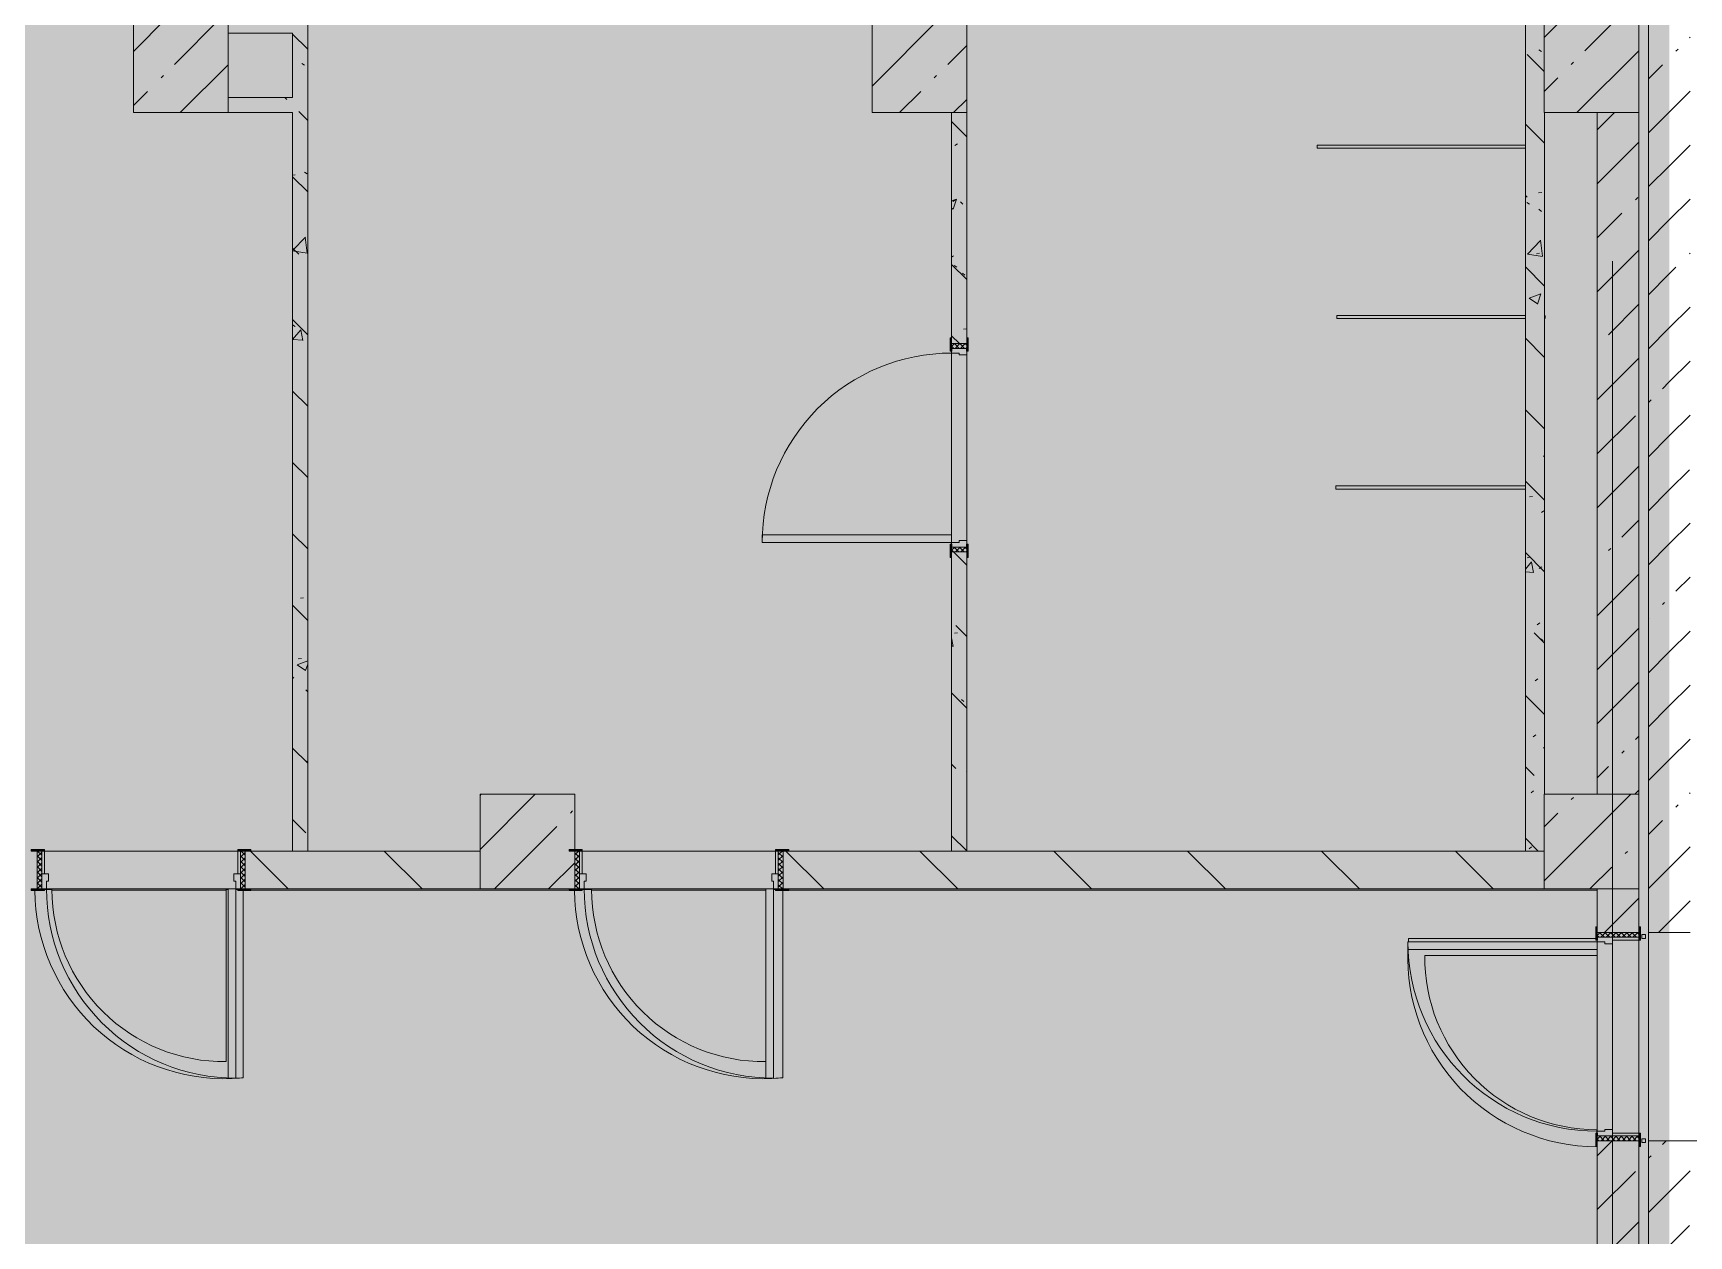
# Model space of a CAD drawing. Header units: millimetres. Extents: x -6228 to 201956, y -8553 to 30426.
# Drawn here: x 76219 to 84964, y 16767 to 23120 of the extents above; entities that cross this region are included whole.
import ezdxf

# ---------------------------------------------------------------- set-up
doc = ezdxf.new("R2010")
doc.units = ezdxf.units.MM
doc.layers.add('A-DETL-GENF-1', color=7, linetype='Continuous', lineweight=9, true_color=0xc0c0c0, transparency=0.4)
for name, color, linetype, lineweight, true_color in [('A-DOOR-1', 7, 'Continuous', 5, 0xaaaaaa), ('A-DOOR-2', 7, 'Continuous', 5, 0xe2e2e2), ('A-DOOR-3', 7, 'Continuous', 5, 0xb7b7b7), ('A-DOOR-FRAM-1', 7, 'Continuous', 5, 0xe2e2e2), ('A-DOOR-FRAM-2', 7, 'Continuous', 5, 0xaaaaaa), ('A-DOOR-FRAM-3', 7, 'Continuous', 5, 0xb7b7b7), ('A-FLOR-2', 7, 'Continuous', 5, 0xb7b7b7), ('A-GENM-1', 7, 'Continuous', 5, 0x737373), ('A-WALL-2', 7, 'Continuous', 9, 0x737373), ('A-WALL-3', 7, 'Continuous', 5, 0x737373), ('I-WALL-2', 7, 'Continuous', 5, 0x737373), ('I-WALL-3', 7, 'Continuous', 5, 0x787878), ('S-COLS-1', 7, 'Continuous', 5, 0x737373)]:
    doc.layers.add(name, color=color, linetype=linetype, lineweight=lineweight, true_color=true_color)
for name, color, linetype, lineweight in [('I-WALL', 7, 'Continuous', 5), ('S-COLS', 7, 'Continuous', 5), ('Оси', 7, 'Continuous', 9)]:
    doc.layers.add(name, color=color, linetype=linetype, lineweight=lineweight)
pattern_1 = [(45, (0, 0), (-285.1231, 285.1231), []), (45, (285.12, 0), (-285.1231, 285.1231), [504.031, -100.806, 16.764, -84.042])]
pattern_2 = [(135, (0, 0), (-377.1708, -377.1708), [533.4, -88.9, 17.78, -88.9]), (135, (0, 376.94), (-377.1708, -377.1708), []), (50, (0, 0), (637.6445, -55.7866), [66.675, -733.425]), (355, (0, 0), (-123.3494, 668.699), [53.34, -586.74]), (100.451, (53.14, -4.65), (514.299, 612.908), [56.665, -623.315]), (46.184, (0, 177.8), (948.7764, -147.15), [100.012, -1100.137]), (96.636, (79.1, 165.5), (830.909, 865.997), [84.998, -934.973]), (351.184, (0, 177.8), (830.918, 865.988), [80.01, -880.11]), (21, (88.9, 133.35), (530.6506, -357.9283), [66.675, -733.425]), (326, (88.9, 133.35), (216.308, 644.6585), [53.34, -586.74]), (71.451, (133.1, 103.5), (746.9596, 286.7243), [56.665, -623.315]), (37.5, (0, 0), (10.81053, 295.9426), [16.764, -562.864, 16.764, -578.866, -588.962]), (37.5, (0, 0), (10.81053, 295.9426), [-1175.258, 16.764, -572.198]), (7.5, (0, 0), (233.8692, 350.6318), [16.764, -322.834, 16.764, -549.529, -224.472]), (7.5, (0, 0), (233.8692, 350.6318), [-905.891, 16.764, -207.708]), (327.5, (-198.25, 0), (474.5678, -20.0513), [16.764, -205.486, 16.764, -676.656, -920.115]), (327.5, (-198.25, 0), (474.5678, -20.0513), [-915.67, 16.764, -903.351]), (317.5, (-287.15, 0), (518.4522, 88.9934), [16.764, -272.161, 16.764, -443.738, -653.415]), (317.5, (-287.15, 0), (518.4522, 88.9934), [-749.427, 16.764, -636.651])]

# ---------------------------------------------------------------- blocks, each defined once
blk = doc.blocks.new('BSC_Колонна _Прямоугольная - 500х500-23287078-2_1_2_птичка копия 1')
at = {"layer": 'S-COLS'}
h = blk.add_hatch(dxfattribs=at)
h.set_pattern_fill('FP_29', color=256, style=0, pattern_type=2)
h.set_pattern_definition([(45, (-84450, -22950), (-285.1231, 285.1231), []), (45, (-84164.88, -22950), (-285.1231, 285.1231), [504.031, -100.806, 16.764, -84.042])])
h.paths.add_polyline_path([(-250, -250), (250, -250), (250, 250), (-250, 250)])
at = {"layer": 'S-COLS-1'}
for p, q in [((250, 250), (-250, 250)), ((-250, 250), (-250, -250)), ((250, -250), (250, 250)), ((-250, -250), (250, -250))]:
    blk.add_line(p, q, dxfattribs=at)
blk = doc.blocks.new('BSC_Колонна _Прямоугольная - 500х500-V45-2_1_2_птичка копия 1')
at = {"layer": 'S-COLS'}
h = blk.add_hatch(dxfattribs=at)
h.set_pattern_fill('FP_54', color=256, style=0, pattern_type=2)
h.set_pattern_definition([(45, (-77000, -22950), (-285.1231, 285.1231), []), (45, (-76714.88, -22950), (-285.1231, 285.1231), [504.031, -100.806, 16.764, -84.042])])
h.paths.add_polyline_path([(-250, -250), (250, -250), (250, 250), (-250, 250)])
at = {"layer": 'S-COLS-1'}
for p, q in [((250, 250), (-250, 250)), ((-250, 250), (-250, -250)), ((250, -250), (250, 250)), ((-250, -250), (250, -250))]:
    blk.add_line(p, q, dxfattribs=at)
blk = doc.blocks.new('110_Дверь_СКБ_1Ст_Внутренняя1 - Д-4 1100x2100h_су мгн-V51-2_1_2_птичка копия 1')
at = {"layer": 'A-DOOR-1'}
h = blk.add_hatch(dxfattribs=at)
h.set_pattern_fill('FP_60', color=256, style=0, pattern_type=2)
h.set_pattern_definition([(135, (1751.41, 104.685), (-14.14214, -14.14214), []), (225, (1751.41, 104.685), (14.14214, -14.14214), [])])
h.paths.add_polyline_path([(537.5, -40), (562.5, -40), (562.5, 40), (537.5, 40)])
at = {"layer": 'A-DOOR-2'}
h = blk.add_hatch(color=256, dxfattribs=at)
h.paths.add_polyline_path([(-512.5, 40), (-512.5, -40), (-477.5, -40), (-477.5, 0), (-487.5, 0), (-487.5, 40)])
h.paths.add_polyline_path([(502.5, 0), (502.5, -40), (537.5, -40), (537.5, 40), (512.5, 40), (512.5, 0)])
at = {"layer": 'A-DOOR-FRAM-1'}
for points in [[(-487.5, 1040), (-487.5, 40), (-447.5, 40), (-447.5, 1040)], [(-567.5, 40), (-497.5, 40), (-497.5, 48), (-567.5, 48)], [(522.5, 40), (592.5, 40), (592.5, 48), (522.5, 48)], [(-567.5, -48), (-497.5, -48), (-497.5, -40), (-567.5, -40)], [(522.5, -48), (592.5, -48), (592.5, -40), (522.5, -40)]]:
    blk.add_hatch(color=256, dxfattribs=at).paths.add_polyline_path(points)
at = {"layer": 'A-DOOR-FRAM-2'}
h = blk.add_hatch(dxfattribs=at)
h.set_pattern_fill('FP_61', color=256, style=0, pattern_type=2)
h.set_pattern_definition([(45, (-371.384, 104.685), (-14.1421, 14.1421), []), (135, (-371.384, 104.685), (-14.1421, -14.1421), [])])
h.paths.add_polyline_path([(-537.5, -40), (-512.5, -40), (-512.5, 40), (-537.5, 40)])
at = {"layer": 'A-DOOR-3'}
for p, q in [((-487.5, 1040), (-487.5, 40)), ((-447.5, 1040), (-487.5, 1040)), ((-447.5, 40), (-447.5, 1040)), ((-487.5, 40), (-447.5, 40))]:
    blk.add_line(p, q, dxfattribs=at)
blk.add_arc((-487.5, 40), 1000, 360, 90, dxfattribs=at)
at = {"layer": 'A-DOOR-FRAM-3'}
for p, q in [((-497.5, 48), (-567.5, 48)), ((-567.5, 48), (-567.5, 40)), ((-567.5, 40), (-497.5, 40)), ((-512.5, 40), (-537.5, 40)), ((-537.5, 40), (-537.5, -40)), ((-487.5, 40), (-512.5, 40)), ((-512.5, 40), (-512.5, -40)), ((-512.5, -40), (-512.5, 40)), ((-497.5, 40), (-512.5, 40)), ((-512.5, 40), (-512.5, 39)), ((-512.5, 39), (-497.5, 39)), ((-497.5, 40), (-497.5, 48)), ((-497.5, 39), (-497.5, 40)), ((-487.5, 0), (-487.5, 40)), ((-477.5, 0), (-487.5, 0)), ((-477.5, -40), (-477.5, 0)), ((512.5, 0), (502.5, 0)), ((502.5, 0), (502.5, -40)), ((512.5, 40), (512.5, 0)), ((537.5, 40), (512.5, 40)), ((592.5, 48), (522.5, 48)), ((522.5, 48), (522.5, 40)), ((537.5, 40), (522.5, 40)), ((522.5, 40), (522.5, 39)), ((522.5, 40), (592.5, 40)), ((522.5, 39), (537.5, 39)), ((537.5, -40), (537.5, 40)), ((562.5, 40), (537.5, 40)), ((537.5, 40), (537.5, -40)), ((537.5, 39), (537.5, 40)), ((562.5, -40), (562.5, 40)), ((592.5, 40), (592.5, 48)), ((-497.5, -40), (-567.5, -40)), ((-567.5, -40), (-567.5, -48)), ((-567.5, -48), (-497.5, -48)), ((-537.5, -40), (-512.5, -40)), ((-497.5, -39), (-512.5, -39)), ((-512.5, -39), (-512.5, -40)), ((-512.5, -40), (-477.5, -40)), ((-512.5, -40), (-497.5, -40)), ((-497.5, -40), (-497.5, -39)), ((-497.5, -48), (-497.5, -40)), ((502.5, -40), (537.5, -40)), ((537.5, -39), (522.5, -39)), ((522.5, -39), (522.5, -40)), ((522.5, -40), (537.5, -40)), ((592.5, -40), (522.5, -40)), ((522.5, -40), (522.5, -48)), ((522.5, -48), (592.5, -48)), ((537.5, -40), (537.5, -39)), ((537.5, -40), (562.5, -40)), ((592.5, -48), (592.5, -40))]:
    blk.add_line(p, q, dxfattribs=at)
blk = doc.blocks.new('110_Дверь_СКБ_1Ст_Внутренняя1 - Д-4 1100x2100h_су мгн-V52-2_1_2_птичка копия 1')
at = {"layer": 'A-DOOR-1'}
h = blk.add_hatch(dxfattribs=at)
h.set_pattern_fill('FP_35', color=256, style=0, pattern_type=2)
h.set_pattern_definition([(135, (1751.41, 164.685), (-14.14214, -14.14214), []), (225, (1751.41, 164.685), (14.14214, -14.14214), [])])
h.paths.add_polyline_path([(562.5, 100), (537.5, 100), (537.5, -100), (562.5, -100)])
at = {"layer": 'A-DOOR-2'}
h = blk.add_hatch(color=256, dxfattribs=at)
h.paths.add_polyline_path([(512.5, 100), (512.5, 60), (502.5, 60), (502.5, 20), (537.5, 20), (537.5, 100), (512.9, 100)])
h.paths.add_polyline_path([(-512.5, 100), (-512.5, 20), (-477.5, 20), (-477.5, 60), (-487.5, 60), (-487.5, 100)])
at = {"layer": 'A-DOOR-FRAM-1'}
for points in [[(-487.5, 1100), (-487.5, 100), (-447.5, 100), (-447.5, 1100)], [(-567.5, 108), (-567.5, 100), (-497.5, 100), (-497.5, 108)], [(592.5, 108), (522.5, 108), (522.5, 100), (592.5, 100)], [(-497.5, 20), (-512.5, 20), (-512.5, -100), (-497.5, -100)], [(537.5, 20), (522.5, 20), (522.5, -100), (537.5, -100)], [(-567.5, -100), (-567.5, -108), (-497.5, -108), (-497.5, -100)], [(592.5, -100), (522.5, -100), (522.5, -108), (592.5, -108)]]:
    blk.add_hatch(color=256, dxfattribs=at).paths.add_polyline_path(points)
at = {"layer": 'A-DOOR-FRAM-2'}
h = blk.add_hatch(dxfattribs=at)
h.set_pattern_fill('FP_36', color=256, style=0, pattern_type=2)
h.set_pattern_definition([(45, (-371.384, 164.685), (-14.1421, 14.1421), []), (135, (-371.384, 164.685), (-14.1421, -14.1421), [])])
h.paths.add_polyline_path([(-512.5, 100), (-537.5, 100), (-537.5, -100), (-512.5, -100)])
at = {"layer": 'A-DOOR-3'}
for p, q in [((-487.5, 1100), (-487.5, 100)), ((-447.5, 1100), (-487.5, 1100)), ((-447.5, 100), (-447.5, 1100)), ((-487.5, 100), (-447.5, 100))]:
    blk.add_line(p, q, dxfattribs=at)
blk.add_arc((-487.5, 100), 1000, 360, 90, dxfattribs=at)
at = {"layer": 'A-DOOR-FRAM-3'}
for p, q in [((-497.5, 108), (-567.5, 108)), ((-567.5, 108), (-567.5, 100)), ((-567.5, 100), (-497.5, 100)), ((-512.5, 100), (-537.5, 100)), ((-537.5, 100), (-537.5, -100)), ((-487.5, 100), (-512.5, 100)), ((-512.5, 100), (-512.5, 20)), ((-512.5, -100), (-512.5, 100)), ((-497.5, 100), (-512.5, 100)), ((-512.5, 100), (-512.5, 99)), ((-512.5, 99), (-497.5, 99)), ((-497.5, 100), (-497.5, 108)), ((-497.5, 99), (-497.5, 100)), ((-487.5, 60), (-487.5, 100)), ((512.5, 100), (512.5, 60)), ((537.5, 100), (512.5, 100)), ((592.5, 108), (522.5, 108)), ((522.5, 108), (522.5, 100)), ((537.5, 100), (522.5, 100)), ((522.5, 100), (522.5, 99)), ((522.5, 100), (592.5, 100)), ((522.5, 99), (537.5, 99)), ((537.5, 20), (537.5, 100)), ((562.5, 100), (537.5, 100)), ((537.5, 100), (537.5, -100)), ((537.5, 99), (537.5, 100)), ((562.5, -100), (562.5, 100)), ((592.5, 100), (592.5, 108)), ((-512.5, 20), (-477.5, 20)), ((-497.5, 20), (-512.5, 20)), ((-512.5, 20), (-512.5, -100)), ((-497.5, -100), (-497.5, 20)), ((-477.5, 60), (-487.5, 60)), ((-477.5, 20), (-477.5, 60)), ((512.5, 60), (502.5, 60)), ((502.5, 60), (502.5, 20)), ((502.5, 20), (537.5, 20)), ((537.5, 20), (522.5, 20)), ((522.5, 20), (522.5, -100)), ((537.5, -100), (537.5, 20)), ((-497.5, -100), (-567.5, -100)), ((-567.5, -100), (-567.5, -108)), ((-567.5, -108), (-497.5, -108)), ((-537.5, -100), (-512.5, -100)), ((-512.5, -100), (-497.5, -100)), ((-497.5, -108), (-497.5, -100)), ((522.5, -100), (537.5, -100)), ((592.5, -100), (522.5, -100)), ((522.5, -100), (522.5, -108)), ((522.5, -108), (592.5, -108)), ((537.5, -100), (562.5, -100)), ((592.5, -108), (592.5, -100))]:
    blk.add_line(p, q, dxfattribs=at)
blk = doc.blocks.new('131_Сантехническая перегородка - СП-2-29831410-2_1_2_птичка копия 1')
at = {"layer": 'A-GENM-1'}
for p, q in [((0, 8), (1100, 8)), ((1100, 8), (1100, -8)), ((1100, -8), (0, -8))]:
    blk.add_line(p, q, dxfattribs=at)
blk = doc.blocks.new('131_Сантехническая перегородка - СП-2-16286057-2_1_2_птичка копия 1')
at = {"layer": 'A-GENM-1'}
for p, q in [((0, 8), (995.7, 8)), ((0, 8), (0, -8)), ((1100, 8), (1100, -8)), ((995.7, -8), (0, -8))]:
    blk.add_line(p, q, dxfattribs=at)
blk = doc.blocks.new('131_Сантехническая перегородка - СП-2-V55-2_1_2_птичка копия 1')
at = {"layer": 'A-GENM-1'}
for p, q in [((0, 8), (1000.7, 8)), ((0, 8), (0, -8)), ((1000.7, -8), (0, -8))]:
    blk.add_line(p, q, dxfattribs=at)
blk = doc.blocks.new('110_Дверь_СКБ_1Ст_Внутренняя1 - Д-4 _л_ 1100x2100h_су мгн-V80-2_1_2_птичка копия 1')
at = {"layer": 'A-DOOR-1'}
h = blk.add_hatch(dxfattribs=at)
h.set_pattern_fill('FP_58', color=256, style=0, pattern_type=2)
h.set_pattern_definition([(135, (1751.41, 174.685), (-14.14214, -14.14214), []), (225, (1751.41, 174.685), (14.14214, -14.14214), [])])
h.paths.add_polyline_path([(537.5, -110), (562.5, -110), (562.5, 110), (537.5, 110)])
at = {"layer": 'A-DOOR-2'}
h = blk.add_hatch(color=256, dxfattribs=at)
h.paths.add_polyline_path([(-512.5, 110), (-512.5, 30), (-477.5, 30), (-477.5, 70), (-487.5, 70), (-487.5, 110)])
h.paths.add_polyline_path([(502.5, 70), (502.5, 30), (537.5, 30), (537.5, 110), (512.5, 110), (512.5, 70)])
at = {"layer": 'A-DOOR-FRAM-1'}
for points in [[(472.5, 110), (512.5, 110), (512.5, 1110), (472.5, 1110), (472.5, 255.4)], [(-567.5, 110), (-497.5, 110), (-497.5, 118), (-567.5, 118)], [(522.5, 110), (592.5, 110), (592.5, 118), (522.5, 118)], [(-512.5, -110), (-497.5, -110), (-497.5, 30), (-512.5, 30)], [(522.5, -110), (537.5, -110), (537.5, 30), (522.5, 30)], [(-567.5, -118), (-497.5, -118), (-497.5, -110), (-567.5, -110)], [(522.5, -118), (592.5, -118), (592.5, -110), (522.5, -110)]]:
    blk.add_hatch(color=256, dxfattribs=at).paths.add_polyline_path(points)
at = {"layer": 'A-DOOR-FRAM-2'}
h = blk.add_hatch(dxfattribs=at)
h.set_pattern_fill('FP_59', color=256, style=0, pattern_type=2)
h.set_pattern_definition([(45, (-371.384, 174.685), (-14.1421, 14.1421), []), (135, (-371.384, 174.685), (-14.1421, -14.1421), [])])
h.paths.add_polyline_path([(-537.5, -110), (-512.5, -110), (-512.5, 110), (-537.5, 110)])
at = {"layer": 'A-DOOR-3'}
for p, q in [((512.5, 1110), (472.5, 1110)), ((472.5, 1110), (472.5, 110)), ((512.5, 110), (512.5, 1110)), ((472.5, 110), (512.5, 110))]:
    blk.add_line(p, q, dxfattribs=at)
blk.add_arc((512.5, 110), 1000, 90, 180, dxfattribs=at)
at = {"layer": 'A-DOOR-FRAM-3'}
for p, q in [((-497.5, 118), (-567.5, 118)), ((-567.5, 118), (-567.5, 110)), ((-567.5, 110), (-497.5, 110)), ((-512.5, 110), (-537.5, 110)), ((-537.5, 110), (-537.5, -110)), ((-487.5, 110), (-512.5, 110)), ((-512.5, 110), (-512.5, 30)), ((-512.5, -110), (-512.5, 110)), ((-497.5, 110), (-512.5, 110)), ((-512.5, 110), (-512.5, 109)), ((-512.5, 109), (-497.5, 109)), ((-497.5, 110), (-497.5, 118)), ((-497.5, 109), (-497.5, 110)), ((-487.5, 70), (-487.5, 110)), ((512.5, 110), (512.5, 70)), ((537.5, 110), (512.5, 110)), ((592.5, 118), (522.5, 118)), ((522.5, 118), (522.5, 110)), ((537.5, 110), (522.5, 110)), ((522.5, 110), (522.5, 109)), ((522.5, 110), (592.5, 110)), ((522.5, 109), (537.5, 109)), ((537.5, 30), (537.5, 110)), ((562.5, 110), (537.5, 110)), ((537.5, 110), (537.5, -110)), ((537.5, 109), (537.5, 110)), ((562.5, -110), (562.5, 110)), ((592.5, 110), (592.5, 118)), ((-512.5, 30), (-477.5, 30)), ((-497.5, 30), (-512.5, 30)), ((-512.5, 30), (-512.5, -110)), ((-497.5, -110), (-497.5, 30)), ((-477.5, 70), (-487.5, 70)), ((-477.5, 30), (-477.5, 70)), ((512.5, 70), (502.5, 70)), ((502.5, 70), (502.5, 30)), ((502.5, 30), (537.5, 30)), ((537.5, 30), (522.5, 30)), ((522.5, 30), (522.5, -110)), ((537.5, -110), (537.5, 30)), ((-497.5, -110), (-567.5, -110)), ((-567.5, -110), (-567.5, -118)), ((-567.5, -118), (-497.5, -118)), ((-537.5, -110), (-512.5, -110)), ((-512.5, -110), (-497.5, -110)), ((-497.5, -118), (-497.5, -110)), ((522.5, -110), (537.5, -110)), ((592.5, -110), (522.5, -110)), ((522.5, -110), (522.5, -118)), ((522.5, -118), (592.5, -118)), ((537.5, -110), (562.5, -110)), ((592.5, -118), (592.5, -110))]:
    blk.add_line(p, q, dxfattribs=at)
blk = doc.blocks.new('BSC_Колонна _Прямоугольная - 500х500-V99-2_1_2_птичка копия 1')
at = {"layer": 'S-COLS'}
h = blk.add_hatch(dxfattribs=at)
h.set_pattern_fill('FP_100', color=256, style=0, pattern_type=2)
h.set_pattern_definition([(45, (-78830, -18850), (-285.1231, 285.1231), []), (45, (-78544.88, -18850), (-285.1231, 285.1231), [504.031, -100.806, 16.764, -84.042])])
h.paths.add_polyline_path([(-250, -250), (250, -250), (250, -50), (220, -50), (220, -42), (250, -42), (250, 250), (-250, 250), (-250, -50)])
at = {"layer": 'S-COLS-1'}
for p, q in [((250, 250), (-250, 250)), ((-250, 250), (-250, -250)), ((250, -42), (250, 250)), ((-250, -250), (220, -250))]:
    blk.add_line(p, q, dxfattribs=at)
blk = doc.blocks.new('BSC_Колонна _Прямоугольная - 500х500-V100-2_1_2_птичка копия 1')
at = {"layer": 'S-COLS'}
h = blk.add_hatch(dxfattribs=at)
h.set_pattern_fill('FP_101', color=256, style=0, pattern_type=2)
h.set_pattern_definition([(45, (-84450, -18850), (-285.1231, 285.1231), []), (45, (-84164.88, -18850), (-285.1231, 285.1231), [504.031, -100.806, 16.764, -84.042])])
h.paths.add_polyline_path([(-115.4, -250), (250, -250), (250, 250), (-250, 250), (-250, -250)])
at = {"layer": 'S-COLS-1'}
for p, q in [((250, 250), (-250, 250)), ((-250, 250), (-250, -250)), ((250, -250), (250, 250)), ((-250, -250), (250, -250))]:
    blk.add_line(p, q, dxfattribs=at)
blk = doc.blocks.new('BSC_Колонна _Прямоугольная - 500х500-V101-2_1_2_птичка копия 1')
at = {"layer": 'S-COLS'}
h = blk.add_hatch(dxfattribs=at)
h.set_pattern_fill('FP_102', color=256, style=0, pattern_type=2)
h.set_pattern_definition([(45, (-80900, -22950), (-285.1231, 285.1231), []), (45, (-80614.88, -22950), (-285.1231, 285.1231), [504.031, -100.806, 16.764, -84.042])])
h.paths.add_polyline_path([(-250, -250), (250, -250), (250, 250), (-250, 250)])
at = {"layer": 'S-COLS-1'}
for p, q in [((250, 250), (-250, 250)), ((-250, 250), (-250, -250)), ((250, -250), (250, 250)), ((-250, -250), (250, -250))]:
    blk.add_line(p, q, dxfattribs=at)

msp = doc.modelspace()

# ---------------------------------------------------------------- hatches: boundary and pattern name
at = {"layer": 'A-DETL-GENF-1'}
msp.add_hatch(color=256, dxfattribs=at).paths.add_polyline_path([(75860, -280), (75860, 3300), (84860, 3300), (84860, 27350), (41910, 27350), (41910, 23778), (38760, 23778), (38760, -280), (75659.7, -280)])
at = {"layer": 'I-WALL'}
h = msp.add_hatch(dxfattribs=at)
h.set_pattern_fill('FP_28', color=256, style=0, pattern_type=2)
h.set_pattern_definition(pattern_1)
h.paths.add_polyline_path([(84860, 18370), (84860, 27100), (84750, 27100), (84750, 18370)])
h = msp.add_hatch(dxfattribs=at)
h.set_pattern_fill('FP_28', color=256, style=0, pattern_type=2)
h.set_pattern_definition(pattern_1)
h.paths.add_polyline_path([(84970, 18370), (84970, 27100), (84860, 27100), (84860, 18370)])
h = msp.add_hatch(dxfattribs=at)
h.set_pattern_fill('FP_28', color=256, style=0, pattern_type=2)
h.set_pattern_definition(pattern_1)
h.paths.add_polyline_path([(84700, 15150), (84700, 15530), (84480, 15530), (84480, 15150)])
h.paths.add_polyline_path([(84700, 18570), (84700, 18600), (84480, 18600), (84480, 18570)])
h.paths.add_polyline_path([(84700, 19100), (84700, 22700), (84480, 22700), (84480, 19100), (84488.5, 19100)])
h.paths.add_polyline_path([(84700, 23200), (84700, 26600), (84480, 26600), (84480, 23200), (84604.1, 23200)])
h = msp.add_hatch(dxfattribs=at)
h.set_pattern_fill('FP_31', color=256, style=0, pattern_type=2)
h.set_pattern_definition([(135, (0, 0), (-353.5534, -353.5534), [])])
h.paths.add_polyline_path([(78580, 18600), (78580, 18800), (77340, 18800), (77340, 18600), (77394.6, 18600)])
h.paths.add_polyline_path([(80210, 18600), (84200, 18600), (84200, 18800), (80180, 18800), (80180, 18600)])
h.paths.add_polyline_path([(75659.7, 18600), (76240, 18600), (76240, 18800), (74040, 18800), (74040, 18600)])
h.paths.add_polyline_path([(66760, 18600), (73540, 18600), (73540, 18800), (66760, 18800)])
h = msp.add_hatch(dxfattribs=at)
h.set_pattern_fill('FP_28', color=256, style=0, pattern_type=2)
h.set_pattern_definition(pattern_1)
h.paths.add_polyline_path([(84480, 15530), (84700, 15530), (84700, 17270), (84480, 17270), (84480, 16050)])
h.paths.add_polyline_path([(84480, 18370), (84700, 18370), (84700, 18570), (84480, 18570), (84480, 18400)])
h = msp.add_hatch(dxfattribs=at)
h.set_pattern_fill('FP_28', color=256, style=0, pattern_type=2)
h.set_pattern_definition(pattern_1)
h.paths.add_polyline_path([(84860, 16300), (84860, 17270), (84750, 17270), (84750, 16300)])
h = msp.add_hatch(dxfattribs=at)
h.set_pattern_fill('FP_28', color=256, style=0, pattern_type=2)
h.set_pattern_definition(pattern_1)
h.paths.add_polyline_path([(84970, 16300), (84970, 17270), (84860, 17270), (84860, 16300)])
at = {"layer": 'I-WALL-3'}
h = msp.add_hatch(dxfattribs=at)
h.set_pattern_fill('FP_41', color=256, style=0, pattern_type=2)
h.set_pattern_definition(pattern_2)
h.paths.add_polyline_path([(77590, 18800), (77670, 18800), (77670, 26900), (77590, 26900), (77590, 18844.7)])
h = msp.add_hatch(dxfattribs=at)
h.set_pattern_fill('FP_41', color=256, style=0, pattern_type=2)
h.set_pattern_definition(pattern_2)
h.paths.add_polyline_path([(84200, 18800), (84200, 26900), (84100.7, 26900), (84100.7, 18800)])
h = msp.add_hatch(dxfattribs=at)
h.set_pattern_fill('FP_41', color=256, style=0, pattern_type=2)
h.set_pattern_definition(pattern_2)
h.paths.add_polyline_path([(77590, 22700), (77590, 22780), (77250, 22780), (77250, 22700), (77394.6, 22700)])
h = msp.add_hatch(dxfattribs=at)
h.set_pattern_fill('FP_41', color=256, style=0, pattern_type=2)
h.set_pattern_definition(pattern_2)
h.paths.add_polyline_path([(81150, 18800), (81150, 20380), (81070, 20380), (81070, 18800)])
h.paths.add_polyline_path([(81150, 21480), (81150, 22700), (81070, 22700), (81070, 21480)])

# ---------------------------------------------------------------- linework, layer by layer
at = {"layer": 'A-FLOR-2'}
for p, q in [((76318.9, 18596.6), (76280, 18596.6)), ((77238.9, 18592.9), (76319.1, 18592.9)), ((77250, 18597.6), (77238.9, 18597.6)), ((77238.9, 18597.6), (77238.9, 17687.6)), ((77300, 18597.6), (77290, 18597.6)), ((77328.9, 17602.6), (77328.9, 18592)), ((79050, 18592.9), (77370, 18592.9)), ((79168.9, 18596.6), (79120, 18596.6)), ((80088.9, 18592.9), (79169.1, 18592.9)), ((80088.9, 18597.6), (80088.9, 17687.6)), ((80140, 18597.6), (80130, 18597.6)), ((80178.9, 17602.6), (80178.9, 18592)), ((84480, 18592.9), (80210, 18592.9)), ((84750, 18370), (84750, 17270)), ((84472, 18338.2), (83484.1, 18338.2)), ((84479.1, 18320), (84479.1, 18330)), ((84479.1, 18248.2), (84479.1, 18279.2)), ((83569.1, 18248.2), (84479.1, 18248.2)), ((84478.1, 17310), (84478.1, 17328.2))]:
    msp.add_line(p, q, dxfattribs=at)
for centre, radius, start, end in [((77228.9, 18597.6), 1000, 180.32046, 272.39422), ((77228.9, 18597.6), 910, 180.06296, 270.62964), ((80078.9, 18597.6), 1000, 180.32046, 272.39422), ((80078.9, 18597.6), 910, 180.06296, 270.62964), ((84479.1, 18238.2), 1000, 177.59974, 269.9427), ((84479.1, 18238.2), 1000, 174.26083, 175.30446), ((84479.1, 18238.2), 910, 179.37036, 269.93704), ((77228.9, 18597.6), 1000, 273.50823, 275.73917), ((80078.9, 18597.6), 1000, 272.93441, 275.73917)]:
    msp.add_arc(centre, radius, start, end, dxfattribs=at)
at = {"layer": 'A-WALL-2'}
for p, q in [((77590, 18800), (77670, 18800)), ((81070, 18800), (81150, 18800)), ((84100.7, 18800), (84200, 18800))]:
    msp.add_line(p, q, dxfattribs=at)
at = {"layer": 'A-WALL-3'}
for p, q in [((84735, 18358.5), (84715, 18358.5)), ((84715, 18358.5), (84715, 18338.5)), ((84715, 18338.5), (84735, 18338.5)), ((84735, 18338.5), (84735, 18358.5)), ((84735, 17280), (84715, 17280)), ((84715, 17280), (84715, 17260)), ((84715, 17260), (84735, 17260)), ((84735, 17260), (84735, 17280))]:
    msp.add_line(p, q, dxfattribs=at)
at = {"layer": 'I-WALL'}
for p, q in [((84750, 18370), (84970, 18370)), ((86961.7, 17270), (84750, 17270))]:
    msp.add_line(p, q, dxfattribs=at)
at = {"layer": 'I-WALL-2'}
for p, q in [((84750, 27100), (84750, 18370)), ((77670, 18800), (77670, 26900)), ((84100.7, 23420), (84100.7, 18800)), ((77250, 23120), (77590, 23120)), ((77590, 23120), (77590, 22780)), ((77590, 22780), (77250, 22780)), ((77250, 22700), (77590, 22700)), ((77590, 22700), (77590, 18800)), ((81070, 22700), (81070, 21510)), ((81150, 21510), (81150, 22700)), ((84200.7, 19100), (84200.7, 22700)), ((84480, 22700), (84480, 19100)), ((84700, 19100), (84700, 22700)), ((81070, 20470), (81070, 21430)), ((81150, 21420), (81150, 20440)), ((81070, 20350), (81070, 18800)), ((81150, 18800), (81150, 20350)), ((76280, 18800), (77300, 18800)), ((77590, 18800), (77370, 18800)), ((78580, 18800), (77670, 18800)), ((79120, 18800), (80140, 18800)), ((81070, 18800), (80210, 18800)), ((84100.7, 18800), (81150, 18800)), ((77250, 18600), (76290, 18600)), ((77370, 18600), (78580, 18600)), ((80090, 18600), (79130, 18600)), ((80210, 18600), (84200, 18600)), ((84480, 18600), (84480, 18400)), ((84700, 18400), (84700, 18600)), ((84480, 17320), (84480, 18279.2)), ((84700, 18330), (84700, 17310)), ((84480, 17240), (84480, 16130)), ((84700, 11550), (84700, 17240)), ((84750, 17270), (84750, 16100))]:
    msp.add_line(p, q, dxfattribs=at)
at = {"layer": 'Оси'}
msp.add_line((84560, 10029.8), (84560, 21915.1), dxfattribs=at)

# ---------------------------------------------------------------- block references
at = {"layer": 'A-DOOR-3'}
for name, p, rotation in [('110_Дверь_СКБ_1Ст_Внутренняя1 - Д-4 1100x2100h_су мгн-V51-2_1_2_птичка копия 1', (81110, 20917.5), 89.99999999999984), ('110_Дверь_СКБ_1Ст_Внутренняя1 - Д-4 1100x2100h_су мгн-V52-2_1_2_птичка копия 1', (76802.5, 18700), 180), ('110_Дверь_СКБ_1Ст_Внутренняя1 - Д-4 1100x2100h_су мгн-V52-2_1_2_птичка копия 1', (79642.5, 18700), 180), ('110_Дверь_СКБ_1Ст_Внутренняя1 - Д-4 _л_ 1100x2100h_су мгн-V80-2_1_2_птичка копия 1', (84590, 17807.5), 89.9999999999999)]:
    msp.add_blockref(name, p, dxfattribs=dict(at, rotation=rotation))
at = {"layer": 'A-GENM-1', "rotation": 180}
msp.add_blockref('131_Сантехническая перегородка - СП-2-29831410-2_1_2_птичка копия 1', (84100.7, 22520), dxfattribs=at)
at = {"layer": 'A-GENM-1'}
for name, p in [('131_Сантехническая перегородка - СП-2-16286057-2_1_2_птичка копия 1', (83105, 21620)), ('131_Сантехническая перегородка - СП-2-V55-2_1_2_птичка копия 1', (83100, 20720))]:
    msp.add_blockref(name, p, dxfattribs=at)
at = {"layer": 'S-COLS-1'}
for name, p in [('BSC_Колонна _Прямоугольная - 500х500-V45-2_1_2_птичка копия 1', (77000, 22950)), ('BSC_Колонна _Прямоугольная - 500х500-V101-2_1_2_птичка копия 1', (80900, 22950)), ('BSC_Колонна _Прямоугольная - 500х500-23287078-2_1_2_птичка копия 1', (84450, 22950)), ('BSC_Колонна _Прямоугольная - 500х500-V99-2_1_2_птичка копия 1', (78830, 18850)), ('BSC_Колонна _Прямоугольная - 500х500-V100-2_1_2_птичка копия 1', (84450, 18850))]:
    msp.add_blockref(name, p, dxfattribs=at)

doc.saveas('drawing.dxf')
